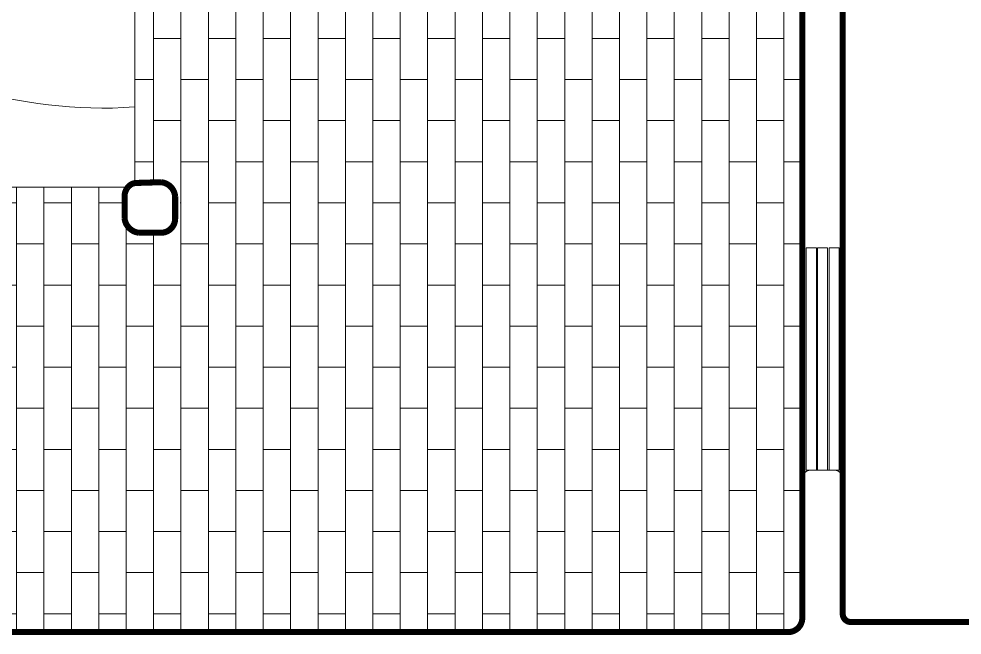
# Model space of a CAD drawing. Header units: metres. Extents: x 113 to 2416, y -346 to 476.
# Drawn here: x 137.995 to 142.657, y -209.446 to -206.398 of the extents above; entities that cross this region are included whole.
import ezdxf

# ---------------------------------------------------------------- set-up
doc = ezdxf.new("R2010")
doc.units = ezdxf.units.M
doc.linetypes.add('0', pattern=[0])
doc.layers.get('0').update_dxf_attribs({"color": 250, "linetype": '0', "lineweight": 20})
for name, color, linetype, lineweight in [('A-DOOR', 35, 'Continuous', 5), ('A-WALL', 250, 'Continuous', 20), ('baños', 140, 'Continuous', 0), ('piso', 253, 'Continuous', 0)]:
    doc.layers.add(name, color=color, linetype=linetype, lineweight=lineweight)
doc.layers.add('hatch piso', color=253, linetype='Continuous', lineweight=0, transparency=0.7)
doc.layers.add('REVESTIMIENTO EXTERIOR', color=7, linetype='Continuous', lineweight=5, true_color=0xffdebd)

# ---------------------------------------------------------------- blocks, each defined once
blk = doc.blocks.new('PL BASE 1N NASAS 09')
at = {"layer": 'A-DOOR'}
for points in [[(-99.9113, -47.3497), (-99.8613, -47.3497), (-99.8613, -48.4497), (-99.9113, -48.4497)], [(-99.8563, -47.3497), (-99.8063, -47.3497), (-99.8063, -48.4497), (-99.8563, -48.4497)], [(-99.7983, -47.3497), (-99.7483, -47.3497), (-99.7483, -48.4497), (-99.7983, -48.4497)]]:
    blk.add_lwpolyline(points, close=True, dxfattribs=at)
at = {"layer": 'A-WALL'}
for p, q in [((-99.9311, -48.4897), (-99.9311, -49.1797)), ((-99.7311, -48.4897), (-99.7311, -49.1597)), ((-99.6911, -49.1997), (-98.696, -49.1998)), ((-106.3611, -49.2497), (-100.0011, -49.2497))]:
    blk.add_line(p, q, dxfattribs=at)
at = {"layer": 'A-WALL', "transparency": 33554684}
for p, q in [((-99.8911, -48.4497), (-99.7711, -48.4497)), ((-99.8011, -48.4497), (-99.8611, -48.4497))]:
    blk.add_line(p, q, dxfattribs=at)
at = {"layer": 'A-WALL'}
blk.add_lwpolyline([(-103.2111, -47.2748), (-103.1011, -47.2748, 0.414214), (-103.0311, -47.2048), (-103.0311, -47.0948, 0.414214), (-103.1011, -47.0248), (-103.2111, -47.0248, 0.414214), (-103.2811, -47.0948), (-103.2811, -47.2048, 0.414214)], format="xyb", close=True, dxfattribs=at)
for centre, radius, start, end in [((-99.8911, -48.4897), 0.04, 90, 180), ((-99.7711, -48.4897), 0.04, 360, 90), ((-100.0011, -49.1797), 0.07, 270, 0), ((-99.6911, -49.1597), 0.04, 180, 269.9952)]:
    blk.add_arc(centre, radius, start, end, dxfattribs=at)
at = {"layer": 'piso'}
for p, q in [((-99.9311, -42.0097), (-99.9311, -48.4897)), ((-103.2311, -43.462), (-103.2311, -47.0178)), ((-106.2225, -47.0498), (-103.2716, -47.0498))]:
    blk.add_line(p, q, dxfattribs=at)
blk = doc.blocks.new('PL MUEBLES 1N NASAS 09')
at = {"layer": 'hatch piso'}
h = blk.add_hatch(dxfattribs=at)
h.set_pattern_fill('AR-BRSTD', color=256, scale=0.002, angle=-90)
h.set_pattern_definition([(270, (-8.74588, 232.01007), (0.1354836, -2e-17), []), (0, (-8.74588, 232.01007), (0.1354836, 0.2032), [0.1354836, -0.1354836])])
edge = h.paths.add_edge_path()
edge.add_line((62.3305, 47.1481), (63.2305, 47.1481))
edge.add_line((63.2305, 47.1481), (63.2305, 48.4481))
edge.add_line((63.2305, 48.4481), (56.5331, 48.4481))
edge.add_line((56.5331, 48.4481), (56.5331, 48.2731))
edge.add_line((56.5331, 48.2731), (56.3831, 48.2731))
edge.add_line((56.3831, 48.2731), (56.3831, 48.4536))
edge.add_line((56.3831, 48.4536), (54.5879, 48.4536))
edge.add_line((54.5879, 48.4536), (54.5879, 46.9481))
edge.add_line((54.5879, 46.9481), (55.8257, 46.9481))
edge.add_arc((55.8755, 46.9973), 0.07, 180, 224.6727, ccw=False)
edge.add_line((55.8055, 46.9973), (55.8055, 47.1073))
edge.add_arc((55.8755, 47.1073), 0.07, 90, 180, ccw=False)
edge.add_line((55.8755, 47.1773), (55.9855, 47.1773))
edge.add_arc((55.9855, 47.1073), 0.07, 0, 90, ccw=False)
edge.add_line((56.0555, 47.1073), (56.0555, 46.9973))
edge.add_arc((55.9855, 46.9973), 0.07, -44.6727, 0, ccw=False)
edge.add_line((56.0353, 46.9481), (59.0257, 46.9481))
edge.add_arc((59.0755, 46.9973), 0.07, 180, 224.6728, ccw=False)
edge.add_line((59.0055, 46.9973), (59.0055, 47.1073))
edge.add_arc((59.0755, 47.1073), 0.07, 90, 180, ccw=False)
edge.add_line((59.0755, 47.1773), (59.1855, 47.1773))
edge.add_arc((59.1855, 47.1073), 0.07, 0, 90, ccw=False)
edge.add_line((59.2555, 47.1073), (59.2555, 46.9973))
edge.add_arc((59.1855, 46.9973), 0.07, -90, 0, ccw=False)
edge.add_line((59.1855, 46.9273), (59.0755, 46.9273))
edge.add_arc((59.0755, 46.9973), 0.07, 229.9948, 270, ccw=False)
edge.add_line((59.0305, 46.9437), (59.0305, 44.972))
edge.add_arc((59.0755, 44.9184), 0.07, 90, 130.0052, ccw=False)
edge.add_line((59.0755, 44.9884), (59.1855, 44.9884))
edge.add_arc((59.1855, 44.9184), 0.07, 0, 90, ccw=False)
edge.add_line((59.2555, 44.9184), (59.2555, 44.8084))
edge.add_arc((59.1855, 44.8084), 0.07, -90, 0, ccw=False)
edge.add_line((59.1855, 44.7384), (59.0755, 44.7384))
edge.add_arc((59.0755, 44.8084), 0.07, 229.9948, 270, ccw=False)
edge.add_line((59.0305, 44.7548), (59.0305, 41.172))
edge.add_arc((59.0755, 41.1184), 0.07, 90, 130.0052, ccw=False)
edge.add_line((59.0755, 41.1884), (59.1855, 41.1884))
edge.add_arc((59.1855, 41.1184), 0.07, 0, 90, ccw=False)
edge.add_line((59.2555, 41.1184), (59.2555, 41.0084))
edge.add_arc((59.1855, 41.0084), 0.07, -90, 0, ccw=False)
edge.add_line((59.1855, 40.9384), (59.0755, 40.9384))
edge.add_arc((59.0755, 41.0084), 0.07, 180, 270, ccw=False)
edge.add_line((59.0055, 41.0084), (59.0055, 41.1184))
edge.add_arc((59.0755, 41.1184), 0.07, 149.8481, 180, ccw=False)
edge.add_line((59.0149, 41.1535), (56.0391, 41.1535))
edge.add_arc((55.9855, 41.1085), 0.07, 0, 40.0052, ccw=False)
edge.add_line((56.0555, 41.1085), (56.0555, 40.9985))
edge.add_arc((55.9855, 40.9985), 0.07, -90, 0, ccw=False)
edge.add_line((55.9855, 40.9285), (55.8755, 40.9285))
edge.add_arc((55.8755, 40.9985), 0.07, 180, 270, ccw=False)
edge.add_line((55.8055, 40.9985), (55.8055, 41.1085))
edge.add_arc((55.8755, 41.1085), 0.07, 139.9948, 180, ccw=False)
edge.add_line((55.8219, 41.1535), (50.4363, 41.1535))
edge.add_arc((50.3827, 41.1085), 0.07, 0, 40.0052, ccw=False)
edge.add_line((50.4527, 41.1085), (50.4527, 40.9985))
edge.add_arc((50.3827, 40.9985), 0.07, -90, 0, ccw=False)
edge.add_line((50.3827, 40.9285), (50.2727, 40.9285))
edge.add_arc((50.2727, 40.9985), 0.07, 180, 270, ccw=False)
edge.add_line((50.2027, 40.9985), (50.2027, 41.1085))
edge.add_arc((50.2727, 41.1085), 0.07, 139.9948, 180, ccw=False)
edge.add_line((50.2191, 41.1535), (46.4305, 41.1535))
edge.add_line((46.4305, 41.1535), (46.4305, 40.9535))
edge.add_line((46.4305, 40.9535), (44.3305, 40.9535))
edge.add_line((44.3305, 40.9535), (44.3305, 39.3536))
edge.add_line((44.3305, 39.3536), (47.8305, 39.3536))
edge.add_line((47.8305, 39.3536), (47.8305, 38.9536))
edge.add_line((47.8305, 38.9536), (62.3305, 38.9536))
edge.add_line((62.3305, 38.9536), (62.3305, 47.1481))
at = {"layer": 'baños'}
blk.add_blockref('PL BASE 1N NASAS 09', (162.2615, 88.2033), dxfattribs=at)

msp = doc.modelspace()

# ---------------------------------------------------------------- linework, layer by layer
msp.add_open_spline([(138.5671, -206.8336), (137.9791, -206.8809), (136.9712, -206.4244), (135.4588, -206.4776), (134.1492, -206.3915), (133.7559, -206.97), (133.5789, -207.2312)], degree=3, knots=[0, 0, 0, 0, 1, 2, 3, 3.928897, 3.928897, 3.928897, 3.928897])
at = {"layer": 'REVESTIMIENTO EXTERIOR', "const_width": 0.03}
for points in [[(125.9271, -207.4312), (125.8971, -207.4312), (123.9171, -207.4312, 0.414214), (123.8671, -207.4812), (123.8671, -208.9812, 0.414214), (123.9171, -209.0312), (127.2971, -209.0312, -0.414214), (127.3671, -209.1012), (127.3671, -209.4312), (129.8971, -209.4312), (141.7971, -209.4312, 0.414214), (141.8671, -209.3612), (141.8671, -201.2712, -0.395172), (141.9158, -201.2261), (142.6971, -201.2312), (142.7671, -201.1612), (142.7671, -200.0012, 0.414214), (142.6971, -199.9312), (141.6471, -199.9312), (135.9166, -199.9312), (135.9171, -199.3312), (134.1171, -199.3312)], [(142.0788, -201.4929, 0.198912), (142.0671, -201.5212), (142.0671, -209.3412, 0.409126), (142.1071, -209.3814), (148.1771, -209.3812, 0.414189), (148.2171, -209.3412), (148.2171, -201.5212)], [(138.5726, -207.21), (138.6971, -207.2062, -0.362278), (138.7671, -207.2762), (138.7671, -207.3862, -0.414214), (138.6971, -207.4562), (138.5871, -207.4562, -0.339779), (138.5171, -207.3862), (138.5171, -207.2762, -0.174335), (138.5331, -207.2316)], [(138.5331, -207.2316, -0.214191), (138.5726, -207.21)]]:
    msp.add_lwpolyline(points, format="xyb", dxfattribs=at)
at = {"layer": 'REVESTIMIENTO EXTERIOR'}
msp.add_open_spline([(138.5671, -206.8336), (137.9791, -206.8809), (136.9712, -206.4244), (135.4588, -206.4776), (134.1492, -206.3915), (133.7559, -206.97), (133.5789, -207.2312)], degree=3, knots=[0, 0, 0, 0, 1, 2, 3, 3.928897, 3.928897, 3.928897, 3.928897], dxfattribs=at)

# ---------------------------------------------------------------- block references
msp.add_blockref('PL MUEBLES 1N NASAS 09', (79.5366, -248.3847))

doc.saveas('drawing.dxf')
